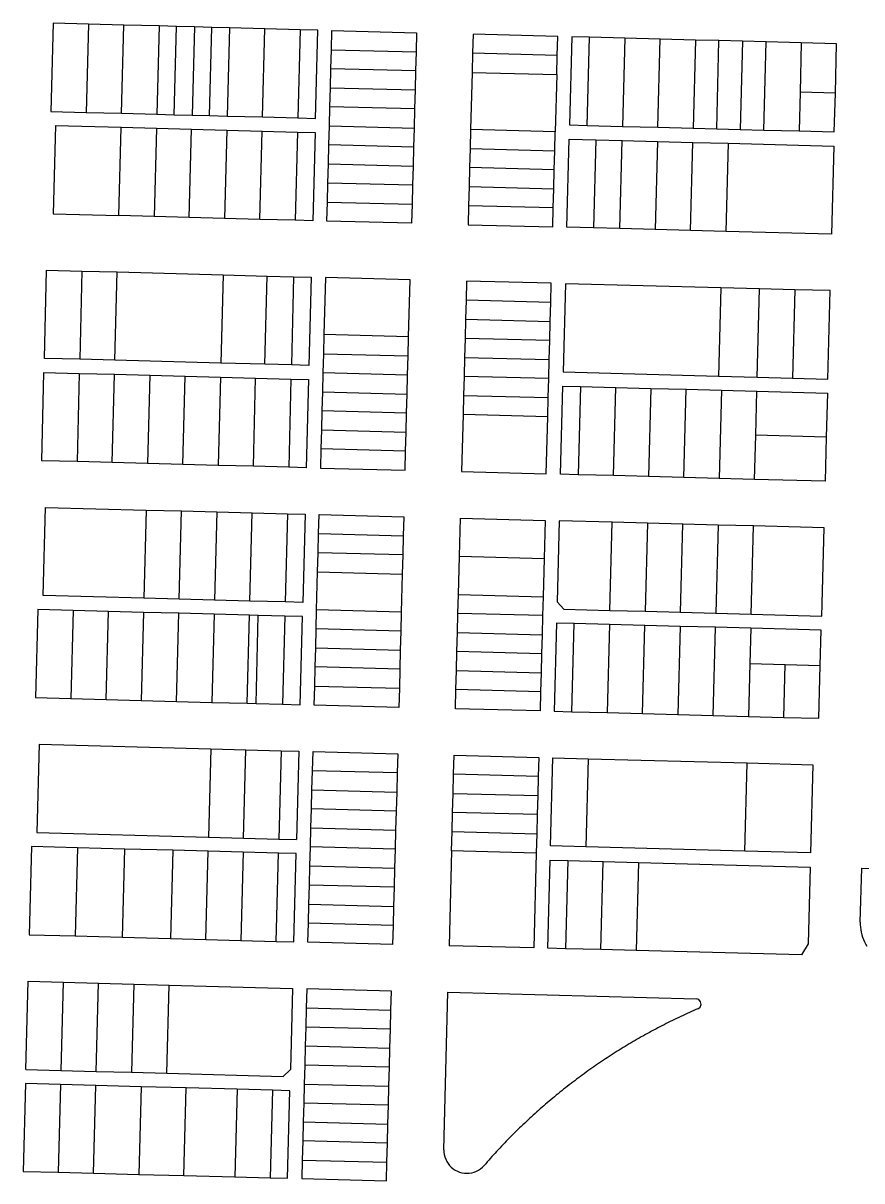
# Model space of a CAD drawing. Header units: inches. Extents: x 486468 to 494399, y 5455955 to 5460553.
# Drawn here: x 489731.3 to 490093.3, y 5456053.7 to 5456553.4 of the extents above; entities that cross this region are included whole.
import ezdxf

# ---------------------------------------------------------------- set-up
doc = ezdxf.new("R2010")
doc.units = ezdxf.units.IN
doc.header["$MEASUREMENT"] = 0
doc.layers.add('ParcelLines', color=10, linetype='Continuous')

msp = doc.modelspace()

# ---------------------------------------------------------------- linework, layer by layer
at = {"layer": 'ParcelLines', "color": 1}
for p, q in [((489744.276, 5456553.352), (489743.276, 5456515.252)), ((489759.526, 5456552.942), (489744.276, 5456553.352)), ((489759.526, 5456552.942), (489758.526, 5456514.852)), ((489774.775, 5456552.542), (489759.526, 5456552.942)), ((489773.726, 5456514.452), (489774.775, 5456552.542)), ((489789.975, 5456552.132), (489774.775, 5456552.542)), ((489789.975, 5456552.132), (489788.976, 5456514.052)), ((489797.575, 5456551.932), (489789.975, 5456552.132)), ((489796.576, 5456513.852), (489797.575, 5456551.932)), ((489805.224, 5456551.722), (489797.575, 5456551.932)), ((489812.824, 5456551.522), (489805.224, 5456551.722)), ((489820.424, 5456551.322), (489812.824, 5456551.522)), ((489835.674, 5456550.912), (489820.424, 5456551.322)), ((489850.874, 5456550.503), (489835.674, 5456550.912)), ((489850.874, 5456550.503), (489849.874, 5456512.453)), ((489858.524, 5456550.303), (489850.874, 5456550.503)), ((489857.524, 5456512.254), (489858.524, 5456550.303)), ((489864.354, 5456541.904), (489864.574, 5456550.154)), ((489864.574, 5456550.154), (489901.124, 5456549.154)), ((489901.124, 5456549.154), (489900.914, 5456540.954)), ((489925.524, 5456548.554), (489925.304, 5456540.354)), ((489962.074, 5456547.604), (489925.524, 5456548.554)), ((489961.864, 5456539.404), (489962.074, 5456547.604)), ((489968.174, 5456547.454), (489967.174, 5456509.404)), ((489975.774, 5456547.254), (489968.174, 5456547.454)), ((489974.774, 5456509.204), (489975.774, 5456547.254)), ((489991.023, 5456546.854), (489975.774, 5456547.254)), ((489991.023, 5456546.854), (489990.024, 5456508.805)), ((490006.272, 5456546.455), (489991.023, 5456546.854)), ((490005.274, 5456508.405), (490006.272, 5456546.455)), ((490021.472, 5456546.055), (490006.272, 5456546.455)), ((490021.472, 5456546.055), (490020.474, 5456508.006)), ((490031.622, 5456545.796), (490021.472, 5456546.055)), ((490041.822, 5456545.526), (490031.622, 5456545.796)), ((490051.972, 5456545.256), (490041.822, 5456545.526)), ((490050.973, 5456507.206), (490051.972, 5456545.256)), ((490067.172, 5456544.856), (490051.972, 5456545.256)), ((490067.172, 5456544.856), (490066.642, 5456523.556)), ((490082.422, 5456544.456), (490067.172, 5456544.856)), ((490081.862, 5456523.156), (490082.422, 5456544.456)), ((489864.144, 5456533.704), (489864.354, 5456541.904)), ((489900.914, 5456540.954), (489900.694, 5456532.754)), ((489925.304, 5456540.354), (489925.084, 5456532.104)), ((489961.644, 5456531.154), (489961.864, 5456539.404)), ((489863.924, 5456525.454), (489864.144, 5456533.704)), ((489900.694, 5456532.754), (489900.474, 5456524.504)), ((489925.084, 5456532.104), (489924.424, 5456507.454)), ((489925.084, 5456532.104), (489961.644, 5456531.154)), ((489961.644, 5456531.154), (489961.004, 5456506.504)), ((489863.714, 5456517.254), (489863.924, 5456525.454)), ((489863.924, 5456525.454), (489900.474, 5456524.504)), ((489900.474, 5456524.504), (489900.264, 5456516.304)), ((490066.642, 5456523.556), (490066.223, 5456506.806)), ((490081.862, 5456523.156), (490066.642, 5456523.556)), ((490081.422, 5456506.406), (490081.862, 5456523.156)), ((489743.276, 5456515.252), (489758.526, 5456514.852)), ((489758.526, 5456514.852), (489773.726, 5456514.452)), ((489773.726, 5456514.452), (489788.976, 5456514.052)), ((489788.976, 5456514.052), (489796.576, 5456513.852)), ((489796.576, 5456513.852), (489804.226, 5456513.652)), ((489804.226, 5456513.652), (489811.826, 5456513.452)), ((489811.826, 5456513.452), (489819.426, 5456513.252)), ((489819.426, 5456513.252), (489834.676, 5456512.852)), ((489834.676, 5456512.852), (489849.874, 5456512.453)), ((489849.874, 5456512.453), (489857.524, 5456512.254)), ((489863.494, 5456509.054), (489863.714, 5456517.254)), ((489900.264, 5456516.304), (489900.054, 5456508.054)), ((489745.258, 5456509.145), (489744.258, 5456471.045)), ((489745.258, 5456509.145), (489773.576, 5456508.392)), ((489773.576, 5456508.392), (489788.826, 5456507.982)), ((489788.826, 5456507.982), (489804.026, 5456507.582)), ((489804.026, 5456507.582), (489819.276, 5456507.172)), ((489863.285, 5456500.804), (489863.494, 5456509.054)), ((489900.054, 5456508.054), (489899.834, 5456499.854)), ((489924.424, 5456507.454), (489924.204, 5456499.254)), ((489961.004, 5456506.504), (489924.424, 5456507.454)), ((489967.174, 5456509.404), (489974.774, 5456509.204)), ((489974.774, 5456509.204), (489990.024, 5456508.805)), ((489990.024, 5456508.805), (490005.274, 5456508.405)), ((490005.274, 5456508.405), (490020.474, 5456508.006)), ((490020.474, 5456508.006), (490030.674, 5456507.736)), ((490030.674, 5456507.736), (490040.824, 5456507.476)), ((490040.824, 5456507.476), (490050.973, 5456507.206)), ((489819.276, 5456507.172), (489834.476, 5456506.763)), ((489834.476, 5456506.763), (489849.726, 5456506.353)), ((489849.726, 5456506.353), (489857.325, 5456506.154)), ((489857.325, 5456506.154), (489856.326, 5456468.054)), ((489960.784, 5456498.304), (489961.004, 5456506.504)), ((489966.024, 5456465.254), (489967.024, 5456503.304)), ((489967.024, 5456503.304), (489978.424, 5456503.004)), ((489978.424, 5456503.004), (489977.424, 5456464.955)), ((489978.424, 5456503.004), (489989.874, 5456502.705)), ((489988.874, 5456464.655), (489989.874, 5456502.705)), ((489989.874, 5456502.705), (490005.124, 5456502.305)), ((490005.124, 5456502.305), (490004.124, 5456464.256)), ((490005.124, 5456502.305), (490020.324, 5456501.906)), ((490050.973, 5456507.206), (490066.223, 5456506.806)), ((490066.223, 5456506.806), (490081.422, 5456506.406)), ((489863.076, 5456492.604), (489863.285, 5456500.804)), ((489899.834, 5456499.854), (489899.614, 5456491.604)), ((489924.204, 5456499.254), (489923.984, 5456491.004)), ((489960.564, 5456490.054), (489960.784, 5456498.304)), ((490019.324, 5456463.856), (490020.324, 5456501.906)), ((490020.324, 5456501.906), (490035.574, 5456501.506)), ((490035.574, 5456501.506), (490034.574, 5456463.456)), ((490035.574, 5456501.506), (490081.273, 5456500.306)), ((490081.273, 5456500.306), (490080.274, 5456462.256)), ((489862.856, 5456484.354), (489863.076, 5456492.604)), ((489863.076, 5456492.604), (489899.614, 5456491.604)), ((489899.614, 5456491.604), (489899.405, 5456483.404)), ((489923.984, 5456491.004), (489923.764, 5456482.804)), ((489960.564, 5456490.054), (489923.984, 5456491.004)), ((489960.354, 5456481.854), (489960.564, 5456490.054)), ((489862.646, 5456476.154), (489862.856, 5456484.354)), ((489899.405, 5456483.404), (489899.185, 5456475.154)), ((489923.764, 5456482.804), (489923.545, 5456474.554)), ((489960.134, 5456473.604), (489960.354, 5456481.854)), ((489862.426, 5456467.904), (489862.646, 5456476.154)), ((489899.185, 5456475.154), (489898.975, 5456466.954)), ((489923.545, 5456474.554), (489923.325, 5456466.354)), ((489959.924, 5456465.404), (489960.134, 5456473.604)), ((489744.258, 5456471.045), (489772.576, 5456470.292)), ((489787.826, 5456469.882), (489772.576, 5456470.292)), ((489803.026, 5456469.482), (489787.826, 5456469.882)), ((489818.276, 5456469.072), (489803.026, 5456469.482)), ((489833.476, 5456468.663), (489818.276, 5456469.072)), ((489848.726, 5456468.254), (489833.476, 5456468.663)), ((489856.326, 5456468.054), (489848.726, 5456468.254)), ((489898.975, 5456466.954), (489862.426, 5456467.904)), ((489923.325, 5456466.354), (489959.924, 5456465.404)), ((489977.424, 5456464.955), (489966.024, 5456465.254)), ((489988.874, 5456464.655), (489977.424, 5456464.955)), ((490004.124, 5456464.256), (489988.874, 5456464.655)), ((490019.324, 5456463.856), (490004.124, 5456464.256)), ((490034.574, 5456463.456), (490019.324, 5456463.856)), ((490080.274, 5456462.256), (490034.574, 5456463.456)), ((489740.478, 5456408.652), (489741.477, 5456446.752)), ((489741.477, 5456446.752), (489756.726, 5456446.342)), ((489756.726, 5456446.342), (489755.728, 5456408.252)), ((489756.726, 5456446.342), (489771.926, 5456445.942)), ((489770.928, 5456407.852), (489771.926, 5456445.942)), ((489771.926, 5456445.942), (489817.626, 5456444.722)), ((489817.626, 5456444.722), (489836.676, 5456444.213)), ((489836.676, 5456444.213), (489848.076, 5456443.904)), ((489848.076, 5456443.904), (489847.077, 5456405.854)), ((489848.076, 5456443.904), (489855.676, 5456443.704)), ((489855.676, 5456443.704), (489854.677, 5456405.654)), ((489861.776, 5456443.554), (489861.136, 5456418.904)), ((489898.326, 5456442.554), (489861.776, 5456443.554)), ((489897.676, 5456417.904), (489898.326, 5456442.554)), ((489922.726, 5456442.004), (489922.506, 5456433.754)), ((489959.275, 5456441.054), (489922.726, 5456442.004)), ((489959.055, 5456432.804), (489959.275, 5456441.054)), ((489965.375, 5456440.854), (489964.376, 5456402.805)), ((490032.425, 5456439.126), (489965.375, 5456440.854)), ((490049.174, 5456438.696), (490032.425, 5456439.126)), ((490064.424, 5456438.296), (490049.174, 5456438.696)), ((490079.674, 5456437.906), (490064.424, 5456438.296)), ((490078.625, 5456399.756), (490079.674, 5456437.906)), ((489922.506, 5456433.754), (489922.286, 5456425.554)), ((489959.055, 5456432.804), (489922.506, 5456433.754)), ((489958.845, 5456424.604), (489959.055, 5456432.804)), ((489922.286, 5456425.554), (489922.066, 5456417.304)), ((489958.626, 5456416.354), (489958.845, 5456424.604)), ((489861.136, 5456418.904), (489860.916, 5456410.654)), ((489897.676, 5456417.904), (489861.136, 5456418.904)), ((489897.466, 5456409.704), (489897.676, 5456417.904)), ((489922.066, 5456417.304), (489921.846, 5456409.104)), ((489958.416, 5456408.154), (489958.626, 5456416.354)), ((489755.728, 5456408.252), (489740.478, 5456408.652)), ((489770.928, 5456407.852), (489755.728, 5456408.252)), ((489816.627, 5456406.652), (489770.928, 5456407.852)), ((489860.916, 5456410.654), (489860.707, 5456402.454)), ((489897.256, 5456401.454), (489897.466, 5456409.704)), ((489921.846, 5456409.104), (489921.626, 5456400.904)), ((489921.846, 5456409.104), (489958.416, 5456408.154)), ((489958.196, 5456399.904), (489958.416, 5456408.154)), ((489739.328, 5456364.502), (489740.328, 5456402.602)), ((489740.328, 5456402.602), (489755.578, 5456402.192)), ((489835.677, 5456406.154), (489816.627, 5456406.652)), ((489847.077, 5456405.854), (489835.677, 5456406.154)), ((489854.677, 5456405.654), (489847.077, 5456405.854)), ((489860.707, 5456402.454), (489860.487, 5456394.204)), ((489964.376, 5456402.805), (490031.425, 5456401.016)), ((489755.578, 5456402.192), (489770.778, 5456401.792)), ((489770.778, 5456401.792), (489786.028, 5456401.382)), ((489786.028, 5456401.382), (489801.227, 5456400.982)), ((489801.227, 5456400.982), (489816.477, 5456400.572)), ((489816.477, 5456400.572), (489831.677, 5456400.164)), ((489831.677, 5456400.164), (489846.927, 5456399.754)), ((489846.927, 5456399.754), (489854.527, 5456399.554)), ((489854.527, 5456399.554), (489853.527, 5456361.454)), ((489897.036, 5456393.254), (489897.256, 5456401.454)), ((489921.626, 5456400.904), (489921.406, 5456392.654)), ((489957.986, 5456391.705), (489958.196, 5456399.904)), ((490031.425, 5456401.016), (490048.175, 5456400.576)), ((490048.175, 5456400.576), (490063.425, 5456400.166)), ((490063.425, 5456400.166), (490078.625, 5456399.756)), ((489860.487, 5456394.204), (489860.277, 5456386.004)), ((489896.817, 5456385.004), (489897.036, 5456393.254)), ((489921.406, 5456392.654), (489921.187, 5456384.454)), ((489963.227, 5456358.655), (489964.226, 5456396.705)), ((489964.226, 5456396.705), (489971.826, 5456396.505)), ((489971.826, 5456396.505), (489970.827, 5456358.455)), ((489971.826, 5456396.505), (489987.076, 5456396.105)), ((489987.076, 5456396.105), (490002.275, 5456395.706)), ((490002.275, 5456395.706), (490001.277, 5456357.636)), ((490002.275, 5456395.706), (490017.525, 5456395.306)), ((490016.527, 5456357.236), (490017.525, 5456395.306)), ((490017.525, 5456395.306), (490032.775, 5456394.906)), ((490032.775, 5456394.906), (490031.776, 5456356.826)), ((490032.775, 5456394.906), (490048.025, 5456394.506)), ((490047.525, 5456375.456), (490048.025, 5456394.506)), ((490048.025, 5456394.506), (490078.475, 5456393.706)), ((490078.475, 5456393.706), (490077.975, 5456374.656)), ((489957.766, 5456383.455), (489957.986, 5456391.705)), ((489860.277, 5456386.004), (489860.057, 5456377.754)), ((489896.817, 5456385.004), (489860.277, 5456386.004)), ((489896.607, 5456376.804), (489896.817, 5456385.004)), ((489921.187, 5456384.454), (489920.527, 5456359.804)), ((489957.766, 5456383.455), (489921.187, 5456384.454)), ((489957.127, 5456358.805), (489957.766, 5456383.455)), ((489860.057, 5456377.754), (489859.847, 5456369.554)), ((489896.387, 5456368.554), (489896.607, 5456376.804)), ((490047.025, 5456356.416), (490047.525, 5456375.456)), ((490077.975, 5456374.656), (490047.525, 5456375.456)), ((490077.975, 5456374.656), (490077.475, 5456355.607)), ((489859.847, 5456369.554), (489859.627, 5456361.304)), ((489896.177, 5456360.354), (489896.387, 5456368.554)), ((489754.578, 5456364.092), (489739.328, 5456364.502)), ((489769.778, 5456363.692), (489754.578, 5456364.092)), ((489785.028, 5456363.282), (489769.778, 5456363.692)), ((489800.228, 5456362.882), (489785.028, 5456363.282)), ((489815.478, 5456362.472), (489800.228, 5456362.882)), ((489830.678, 5456362.064), (489815.478, 5456362.472)), ((489845.927, 5456361.654), (489830.678, 5456362.064)), ((489853.527, 5456361.454), (489845.927, 5456361.654)), ((489859.627, 5456361.304), (489896.177, 5456360.354)), ((489920.527, 5456359.804), (489957.127, 5456358.805)), ((489970.827, 5456358.455), (489963.227, 5456358.655)), ((489986.077, 5456358.045), (489970.827, 5456358.455)), ((490001.277, 5456357.636), (489986.077, 5456358.045)), ((490016.527, 5456357.236), (490001.277, 5456357.636)), ((490031.776, 5456356.826), (490016.527, 5456357.236)), ((490047.025, 5456356.416), (490031.776, 5456356.826)), ((490077.475, 5456355.607), (490047.025, 5456356.416)), ((489739.929, 5456306.302), (489740.928, 5456344.352)), ((489740.928, 5456344.352), (489784.478, 5456343.182)), ((489784.478, 5456343.182), (489799.728, 5456342.782)), ((489799.728, 5456342.782), (489814.928, 5456342.372)), ((489814.928, 5456342.372), (489830.178, 5456341.964)), ((489829.179, 5456303.914), (489830.178, 5456341.964)), ((489830.178, 5456341.964), (489845.378, 5456341.554)), ((489845.378, 5456341.554), (489844.379, 5456303.504)), ((489845.378, 5456341.554), (489853.028, 5456341.354)), ((489853.028, 5456341.354), (489852.029, 5456303.304)), ((489858.868, 5456333.004), (489859.078, 5456341.204)), ((489859.078, 5456341.204), (489895.627, 5456340.254)), ((489895.627, 5456340.254), (489895.407, 5456332.004)), ((489919.597, 5456323.254), (489920.027, 5456339.654)), ((489920.027, 5456339.654), (489956.577, 5456338.705)), ((489956.577, 5456338.705), (489956.147, 5456322.255)), ((489962.677, 5456338.555), (489961.757, 5456303.551)), ((489985.527, 5456337.945), (489962.677, 5456338.555)), ((490000.777, 5456337.536), (489985.527, 5456337.945)), ((490016.027, 5456337.126), (490000.777, 5456337.536)), ((489858.648, 5456324.754), (489858.868, 5456333.004)), ((490031.227, 5456336.726), (490016.027, 5456337.126)), ((490046.477, 5456336.316), (490031.227, 5456336.726)), ((490076.976, 5456335.507), (490046.477, 5456336.316)), ((490075.977, 5456297.457), (490076.976, 5456335.507)), ((489895.407, 5456332.004), (489895.197, 5456323.804)), ((489858.438, 5456316.554), (489858.648, 5456324.754)), ((489895.197, 5456323.804), (489894.978, 5456315.554)), ((489919.167, 5456306.804), (489919.597, 5456323.254)), ((489919.597, 5456323.254), (489956.147, 5456322.255)), ((489956.147, 5456322.255), (489955.717, 5456305.805)), ((489858.009, 5456300.104), (489858.438, 5456316.554)), ((489858.438, 5456316.554), (489894.978, 5456315.554)), ((489894.978, 5456315.554), (489894.548, 5456299.104)), ((489783.479, 5456305.142), (489739.929, 5456306.302)), ((489798.729, 5456304.732), (489783.479, 5456305.142)), ((489813.929, 5456304.323), (489798.729, 5456304.732)), ((489829.179, 5456303.914), (489813.929, 5456304.323)), ((489844.379, 5456303.504), (489829.179, 5456303.914)), ((489852.029, 5456303.304), (489844.379, 5456303.504)), ((489918.947, 5456298.554), (489919.167, 5456306.804)), ((489919.167, 5456306.804), (489955.717, 5456305.805)), ((489955.717, 5456305.805), (489955.507, 5456297.605)), ((489961.757, 5456303.551), (489964.723, 5456300.425)), ((489737.679, 5456300.252), (489736.68, 5456262.252)), ((489752.879, 5456299.842), (489737.679, 5456300.252)), ((489752.879, 5456299.842), (489751.88, 5456261.842)), ((489768.129, 5456299.442), (489752.879, 5456299.842)), ((489767.13, 5456261.422), (489768.129, 5456299.442)), ((489783.329, 5456299.032), (489768.129, 5456299.442)), ((489783.329, 5456299.032), (489782.33, 5456261.012)), ((489798.579, 5456298.622), (489783.329, 5456299.032)), ((489797.579, 5456260.602), (489798.579, 5456298.622)), ((489813.779, 5456298.223), (489798.579, 5456298.622)), ((489829.029, 5456297.814), (489813.779, 5456298.223)), ((489828.029, 5456259.774), (489829.029, 5456297.814)), ((489832.829, 5456297.714), (489829.029, 5456297.814)), ((489831.829, 5456259.674), (489832.829, 5456297.714)), ((489844.229, 5456297.404), (489832.829, 5456297.714)), ((489857.799, 5456291.904), (489858.009, 5456300.104)), ((489894.548, 5456299.104), (489858.009, 5456300.104)), ((489894.548, 5456299.104), (489894.339, 5456290.904)), ((489918.739, 5456290.354), (489918.947, 5456298.554)), ((489955.507, 5456297.605), (489918.947, 5456298.554)), ((489955.507, 5456297.605), (489955.287, 5456289.355)), ((489964.723, 5456300.425), (489984.527, 5456299.895)), ((489984.527, 5456299.895), (489999.777, 5456299.486)), ((489999.777, 5456299.486), (490015.027, 5456299.086)), ((490015.027, 5456299.086), (490030.227, 5456298.676)), ((490030.227, 5456298.676), (490045.477, 5456298.266)), ((490045.477, 5456298.266), (490075.977, 5456297.457)), ((489844.229, 5456297.404), (489843.229, 5456259.364)), ((489851.829, 5456297.204), (489844.229, 5456297.404)), ((489850.829, 5456259.154), (489851.829, 5456297.204)), ((489961.527, 5456294.405), (489960.529, 5456256.355)), ((489969.127, 5456294.205), (489961.527, 5456294.405)), ((489968.129, 5456256.155), (489969.127, 5456294.205)), ((489984.377, 5456293.795), (489969.127, 5456294.205)), ((489984.377, 5456293.795), (489983.378, 5456255.746)), ((489999.627, 5456293.386), (489984.377, 5456293.795)), ((490014.827, 5456292.986), (489999.627, 5456293.386)), ((490030.077, 5456292.576), (490014.827, 5456292.986)), ((490045.327, 5456292.166), (490030.077, 5456292.576)), ((489857.579, 5456283.654), (489857.799, 5456291.904)), ((489894.339, 5456290.904), (489894.119, 5456282.654)), ((489918.529, 5456282.154), (489918.739, 5456290.354)), ((489955.287, 5456289.355), (489955.068, 5456281.155)), ((490075.777, 5456291.357), (490045.327, 5456292.166)), ((490075.377, 5456276.107), (490075.777, 5456291.357)), ((489857.369, 5456275.454), (489857.579, 5456283.654)), ((489857.579, 5456283.654), (489894.119, 5456282.654)), ((489894.119, 5456282.654), (489893.909, 5456274.454)), ((489918.309, 5456273.904), (489918.529, 5456282.154)), ((489955.068, 5456281.155), (489918.529, 5456282.154)), ((489955.068, 5456281.155), (489954.858, 5456272.955)), ((489857.149, 5456267.204), (489857.369, 5456275.454)), ((489893.909, 5456274.454), (489893.699, 5456266.254)), ((489918.099, 5456265.704), (489918.309, 5456273.904)), ((489918.309, 5456273.904), (489954.858, 5456272.955)), ((489954.858, 5456272.955), (489954.639, 5456264.705)), ((490044.927, 5456276.906), (490044.328, 5456254.116)), ((490044.927, 5456276.906), (490060.177, 5456276.507)), ((490059.578, 5456253.717), (490060.177, 5456276.507)), ((490060.177, 5456276.507), (490075.377, 5456276.107)), ((490074.778, 5456253.307), (490075.377, 5456276.107)), ((489856.929, 5456259.004), (489857.149, 5456267.204)), ((489893.699, 5456266.254), (489893.479, 5456258.004)), ((489917.879, 5456257.454), (489918.099, 5456265.704)), ((489954.639, 5456264.705), (489954.429, 5456256.505)), ((489736.68, 5456262.252), (489751.88, 5456261.842)), ((489751.88, 5456261.842), (489767.13, 5456261.422)), ((489767.13, 5456261.422), (489782.33, 5456261.012)), ((489782.33, 5456261.012), (489797.579, 5456260.602)), ((489797.579, 5456260.602), (489812.779, 5456260.193)), ((489812.779, 5456260.193), (489828.029, 5456259.774)), ((489828.029, 5456259.774), (489831.829, 5456259.674)), ((489831.829, 5456259.674), (489843.229, 5456259.364)), ((489843.229, 5456259.364), (489850.829, 5456259.154)), ((489893.479, 5456258.004), (489856.929, 5456259.004)), ((489954.429, 5456256.505), (489917.879, 5456257.454)), ((489960.529, 5456256.355), (489968.129, 5456256.155)), ((489968.129, 5456256.155), (489983.378, 5456255.746)), ((489983.378, 5456255.746), (489998.628, 5456255.336)), ((489998.628, 5456255.336), (490013.828, 5456254.936)), ((490013.828, 5456254.936), (490029.078, 5456254.526)), ((490029.078, 5456254.526), (490044.328, 5456254.116)), ((490044.328, 5456254.116), (490059.578, 5456253.717)), ((490059.578, 5456253.717), (490074.778, 5456253.307)), ((489738.28, 5456242.102), (489737.281, 5456204.002)), ((489738.28, 5456242.102), (489812.279, 5456240.093)), ((489812.279, 5456240.093), (489811.281, 5456202.023)), ((489812.279, 5456240.093), (489827.479, 5456239.684)), ((489827.479, 5456239.684), (489842.729, 5456239.264)), ((489842.729, 5456239.264), (489850.329, 5456239.054)), ((489850.329, 5456239.054), (489849.331, 5456201.004)), ((489856.209, 5456230.654), (489856.429, 5456238.904)), ((489856.429, 5456238.904), (489892.979, 5456237.904)), ((489892.979, 5456237.904), (489892.759, 5456229.704)), ((489917.119, 5456229.154), (489917.329, 5456237.354)), ((489917.329, 5456237.354), (489953.879, 5456236.405)), ((489953.879, 5456236.405), (489953.659, 5456228.155)), ((489958.979, 5456198.205), (489959.979, 5456236.255)), ((489959.979, 5456236.255), (489975.229, 5456235.845)), ((489975.229, 5456235.845), (490043.778, 5456234.016)), ((490043.778, 5456234.016), (490072.128, 5456233.257)), ((490072.128, 5456233.257), (490071.128, 5456195.207)), ((489855.989, 5456222.454), (489856.209, 5456230.654)), ((489892.759, 5456229.704), (489892.539, 5456221.454)), ((489916.899, 5456220.904), (489917.119, 5456229.154)), ((489953.659, 5456228.155), (489953.449, 5456219.955)), ((489855.769, 5456214.204), (489855.989, 5456222.454)), ((489892.539, 5456221.454), (489892.319, 5456213.254)), ((489916.689, 5456212.704), (489916.899, 5456220.904)), ((489916.899, 5456220.904), (489953.449, 5456219.955)), ((489953.449, 5456219.955), (489953.239, 5456211.755)), ((489855.549, 5456206.004), (489855.769, 5456214.204)), ((489892.319, 5456213.254), (489892.099, 5456205.004)), ((489916.469, 5456204.505), (489916.689, 5456212.704)), ((489953.239, 5456211.755), (489953.019, 5456203.505)), ((489737.281, 5456204.002), (489811.281, 5456202.023)), ((489855.331, 5456197.754), (489855.549, 5456206.004)), ((489892.099, 5456205.004), (489891.88, 5456196.804)), ((489916.25, 5456196.105), (489916.469, 5456204.505)), ((489953.019, 5456203.505), (489952.799, 5456195.155)), ((489734.981, 5456197.952), (489733.981, 5456159.902)), ((489754.781, 5456197.422), (489734.981, 5456197.952)), ((489811.281, 5456202.023), (489826.481, 5456201.614)), ((489826.481, 5456201.614), (489841.731, 5456201.204)), ((489841.731, 5456201.204), (489849.331, 5456201.004)), ((489855.111, 5456189.554), (489855.331, 5456197.754)), ((489891.88, 5456196.804), (489855.331, 5456197.754)), ((489974.229, 5456197.795), (489958.979, 5456198.205)), ((490042.779, 5456195.967), (489974.229, 5456197.795)), ((489754.781, 5456197.422), (489753.781, 5456159.362)), ((489775.181, 5456196.882), (489754.781, 5456197.422)), ((489774.181, 5456158.812), (489775.181, 5456196.882)), ((489795.881, 5456196.323), (489775.181, 5456196.882)), ((489811.131, 5456195.913), (489795.881, 5456196.323)), ((489826.331, 5456195.504), (489811.131, 5456195.913)), ((489841.531, 5456195.104), (489826.331, 5456195.504)), ((489840.531, 5456157.014), (489841.531, 5456195.104)), ((489849.181, 5456194.904), (489841.531, 5456195.104)), ((489848.181, 5456156.804), (489849.181, 5456194.904)), ((489891.88, 5456196.804), (489891.66, 5456188.554)), ((489916.25, 5456196.105), (489915.18, 5456155.155)), ((489952.799, 5456195.155), (489916.25, 5456196.105)), ((489952.799, 5456195.155), (489951.73, 5456154.205)), ((490071.128, 5456195.207), (490042.779, 5456195.967)), ((489854.891, 5456181.304), (489855.111, 5456189.554)), ((489891.66, 5456188.554), (489891.44, 5456180.354)), ((489957.83, 5456154.055), (489958.83, 5456192.105)), ((489958.83, 5456192.105), (489966.43, 5456191.905)), ((489966.43, 5456191.905), (489965.43, 5456153.855)), ((489966.43, 5456191.905), (489981.68, 5456191.496)), ((489980.68, 5456153.456), (489981.68, 5456191.496)), ((489981.68, 5456191.496), (489996.93, 5456191.086)), ((489996.93, 5456191.086), (490070.978, 5456189.107)), ((490070.978, 5456189.107), (490070.08, 5456155.907)), ((490092.63, 5456165.257), (490093.228, 5456188.557)), ((490093.228, 5456188.557), (490120.978, 5456187.817)), ((489854.671, 5456173.104), (489854.891, 5456181.304)), ((489891.44, 5456180.354), (489891.22, 5456172.104)), ((489854.451, 5456164.904), (489854.671, 5456173.104)), ((489891.22, 5456172.104), (489891.001, 5456163.904)), ((489854.231, 5456156.654), (489854.451, 5456164.904)), ((489891.001, 5456163.904), (489890.781, 5456155.654)), ((489733.981, 5456159.902), (489753.781, 5456159.362)), ((489753.781, 5456159.362), (489774.181, 5456158.812)), ((489774.181, 5456158.812), (489794.881, 5456158.253)), ((489794.881, 5456158.253), (489810.131, 5456157.843)), ((489810.131, 5456157.843), (489825.331, 5456157.434)), ((489825.331, 5456157.434), (489840.531, 5456157.014)), ((489840.531, 5456157.014), (489848.181, 5456156.804)), ((489890.781, 5456155.654), (489854.231, 5456156.654)), ((489951.73, 5456154.205), (489915.18, 5456155.155)), ((489965.43, 5456153.855), (489957.83, 5456154.055)), ((489980.68, 5456153.456), (489965.43, 5456153.855)), ((489995.93, 5456153.046), (489980.68, 5456153.456)), ((490067.23, 5456151.157), (489995.93, 5456153.046)), ((490070.08, 5456155.907), (490067.23, 5456151.157)), ((489732.483, 5456101.702), (489733.482, 5456139.802)), ((489733.482, 5456139.802), (489748.632, 5456139.392)), ((489748.632, 5456139.392), (489747.633, 5456101.302)), ((489748.632, 5456139.392), (489763.881, 5456138.972)), ((489763.881, 5456138.972), (489779.081, 5456138.562)), ((489779.081, 5456138.562), (489794.331, 5456138.153)), ((489794.331, 5456138.153), (489847.631, 5456136.704)), ((489847.631, 5456136.704), (489846.732, 5456101.654)), ((489853.731, 5456136.554), (489853.521, 5456128.354)), ((489890.281, 5456135.554), (489853.731, 5456136.554)), ((489890.061, 5456127.354), (489890.281, 5456135.554)), ((489912.932, 5456067.105), (489914.681, 5456135.055)), ((489914.681, 5456135.055), (490021.78, 5456132.256)), ((489853.521, 5456128.354), (489853.302, 5456120.054)), ((489889.842, 5456119.054), (489890.061, 5456127.354)), ((489853.302, 5456120.054), (489853.082, 5456111.904)), ((489889.632, 5456110.904), (489889.842, 5456119.054)), ((489853.082, 5456111.904), (489852.862, 5456103.654)), ((489853.082, 5456111.904), (489889.632, 5456110.904)), ((489889.422, 5456102.704), (489889.632, 5456110.904)), ((489852.862, 5456103.654), (489852.652, 5456095.454)), ((489889.202, 5456094.504), (489889.422, 5456102.704)), ((489732.483, 5456101.702), (489747.633, 5456101.302)), ((489747.633, 5456101.302), (489762.883, 5456100.892)), ((489762.883, 5456100.892), (489778.083, 5456100.492)), ((489778.083, 5456100.492), (489793.332, 5456100.092)), ((489793.332, 5456100.092), (489843.582, 5456098.754)), ((489846.732, 5456101.654), (489843.582, 5456098.754)), ((489732.283, 5456095.652), (489731.334, 5456057.752)), ((489747.483, 5456095.242), (489732.283, 5456095.652)), ((489762.733, 5456094.822), (489747.483, 5456095.242)), ((489782.233, 5456094.292), (489762.733, 5456094.822)), ((489801.682, 5456093.763), (489782.233, 5456094.292)), ((489823.632, 5456093.174), (489801.682, 5456093.763)), ((489838.882, 5456092.764), (489823.632, 5456093.174)), ((489846.482, 5456092.554), (489838.882, 5456092.764)), ((489845.483, 5456054.754), (489846.482, 5456092.554)), ((489852.652, 5456095.454), (489852.442, 5456087.254)), ((489888.992, 5456086.304), (489889.202, 5456094.504)), ((489852.442, 5456087.254), (489852.232, 5456079.054)), ((489888.772, 5456078.054), (489888.992, 5456086.304)), ((489852.232, 5456079.054), (489852.012, 5456070.854)), ((489852.232, 5456079.054), (489888.772, 5456078.054)), ((489888.552, 5456069.854), (489888.772, 5456078.054)), ((489852.012, 5456070.854), (489851.792, 5456062.604)), ((489888.342, 5456061.654), (489888.552, 5456069.854)), ((489851.792, 5456062.604), (489851.583, 5456054.604)), ((489731.334, 5456057.752), (489746.484, 5456057.352)), ((489888.133, 5456053.654), (489888.342, 5456061.654)), ((489746.484, 5456057.352), (489761.734, 5456056.952)), ((489761.734, 5456056.952), (489781.234, 5456056.442)), ((489781.234, 5456056.442), (489800.734, 5456055.932)), ((489800.734, 5456055.932), (489822.634, 5456055.354)), ((489822.634, 5456055.354), (489837.883, 5456054.954)), ((489837.883, 5456054.954), (489845.483, 5456054.754)), ((489851.583, 5456054.604), (489888.133, 5456053.654))]:
    msp.add_line(p, q, dxfattribs=at)
for points in [[(489805.224, 5456551.722), (489805.224, 5456551.702), (489804.226, 5456513.652)], [(489811.826, 5456513.452), (489812.824, 5456551.502), (489812.824, 5456551.522)], [(489820.424, 5456551.322), (489820.424, 5456551.302), (489819.426, 5456513.252)], [(489834.676, 5456512.852), (489835.674, 5456550.902), (489835.674, 5456550.912)], [(490030.674, 5456507.736), (490031.622, 5456545.756), (490031.622, 5456545.796)], [(490041.822, 5456545.526), (490041.822, 5456545.506), (490040.824, 5456507.476)], [(489864.354, 5456541.904), (489864.374, 5456541.904), (489900.914, 5456540.954)], [(489961.864, 5456539.404), (489925.324, 5456540.354), (489925.304, 5456540.354)], [(489900.694, 5456532.754), (489864.174, 5456533.704), (489864.144, 5456533.704)], [(489900.264, 5456516.304), (489863.724, 5456517.254), (489863.714, 5456517.254)], [(489772.576, 5456470.292), (489772.576, 5456470.302), (489773.576, 5456508.352), (489773.576, 5456508.392)], [(489788.826, 5456507.982), (489788.826, 5456507.952), (489787.826, 5456469.902), (489787.826, 5456469.882)], [(489803.026, 5456469.482), (489803.026, 5456469.502), (489804.026, 5456507.552), (489804.026, 5456507.582)], [(489863.494, 5456509.054), (489863.524, 5456509.054), (489900.054, 5456508.054)], [(489819.276, 5456507.172), (489819.276, 5456507.152), (489818.276, 5456469.102), (489818.276, 5456469.072)], [(489833.476, 5456468.663), (489833.476, 5456468.703), (489834.476, 5456506.753), (489834.476, 5456506.763)], [(489849.726, 5456506.353), (489848.726, 5456468.304), (489848.726, 5456468.254)], [(489899.834, 5456499.854), (489899.824, 5456499.854), (489863.285, 5456500.804)], [(489924.204, 5456499.254), (489924.224, 5456499.254), (489960.774, 5456498.304), (489960.784, 5456498.304)], [(489899.405, 5456483.404), (489862.876, 5456484.354), (489862.856, 5456484.354)], [(489923.764, 5456482.804), (489923.774, 5456482.804), (489960.324, 5456481.854), (489960.354, 5456481.854)], [(489862.646, 5456476.154), (489899.175, 5456475.154), (489899.185, 5456475.154)], [(489960.134, 5456473.604), (489960.124, 5456473.604), (489923.575, 5456474.554), (489923.545, 5456474.554)], [(489817.626, 5456444.722), (489817.626, 5456444.702), (489816.627, 5456406.652)], [(489835.677, 5456406.154), (489836.676, 5456444.203), (489836.676, 5456444.213)], [(490032.425, 5456439.126), (490032.425, 5456439.106), (490031.425, 5456401.016)], [(490048.175, 5456400.576), (490048.175, 5456400.606), (490049.174, 5456438.656), (490049.174, 5456438.696)], [(490064.424, 5456438.296), (490064.424, 5456438.256), (490063.425, 5456400.206), (490063.425, 5456400.166)], [(489922.286, 5456425.554), (489958.825, 5456424.604), (489958.845, 5456424.604)], [(489958.626, 5456416.354), (489922.076, 5456417.304), (489922.066, 5456417.304)], [(489860.916, 5456410.654), (489860.926, 5456410.654), (489897.466, 5456409.704)], [(489897.256, 5456401.454), (489860.727, 5456402.454), (489860.707, 5456402.454)], [(489755.578, 5456402.192), (489754.578, 5456364.102), (489754.578, 5456364.092)], [(489769.778, 5456363.692), (489769.778, 5456363.702), (489770.778, 5456401.752), (489770.778, 5456401.792)], [(489786.028, 5456401.382), (489786.028, 5456401.352), (489785.028, 5456363.302), (489785.028, 5456363.282)], [(489800.228, 5456362.882), (489800.228, 5456362.902), (489801.227, 5456400.952), (489801.227, 5456400.982)], [(489816.477, 5456400.572), (489816.477, 5456400.552), (489815.478, 5456362.502), (489815.478, 5456362.472)], [(489830.678, 5456362.064), (489830.678, 5456362.104), (489831.677, 5456400.154), (489831.677, 5456400.164)], [(489846.927, 5456399.754), (489845.927, 5456361.704), (489845.927, 5456361.654)], [(489958.196, 5456399.904), (489958.176, 5456399.904), (489921.626, 5456400.904)], [(489860.487, 5456394.204), (489897.026, 5456393.254), (489897.036, 5456393.254)], [(489921.406, 5456392.654), (489921.426, 5456392.654), (489957.976, 5456391.705), (489957.986, 5456391.705)], [(489986.077, 5456358.045), (489986.077, 5456358.055), (489987.076, 5456396.105)], [(489860.057, 5456377.754), (489860.077, 5456377.754), (489896.607, 5456376.804)], [(489896.387, 5456368.554), (489896.377, 5456368.554), (489859.847, 5456369.554)], [(489784.478, 5456343.182), (489783.479, 5456305.152), (489783.479, 5456305.142)], [(489798.729, 5456304.732), (489798.729, 5456304.752), (489799.728, 5456342.782)], [(489814.928, 5456342.372), (489813.929, 5456304.353), (489813.929, 5456304.323)], [(489984.527, 5456299.895), (489985.527, 5456337.905), (489985.527, 5456337.945)], [(490000.777, 5456337.536), (490000.777, 5456337.506), (489999.777, 5456299.486)], [(489858.868, 5456333.004), (489858.878, 5456333.004), (489895.407, 5456332.004)], [(490015.027, 5456299.086), (490016.027, 5456337.106), (490016.027, 5456337.126)], [(490031.227, 5456336.726), (490031.227, 5456336.706), (490030.227, 5456298.676)], [(490045.477, 5456298.266), (490046.477, 5456336.306), (490046.477, 5456336.316)], [(489895.197, 5456323.804), (489858.678, 5456324.754), (489858.648, 5456324.754)], [(489813.779, 5456298.223), (489812.779, 5456260.203), (489812.779, 5456260.193)], [(489998.628, 5456255.336), (489999.627, 5456293.356), (489999.627, 5456293.386)], [(490014.827, 5456292.986), (490014.827, 5456292.956), (490013.828, 5456254.936)], [(490029.078, 5456254.526), (490030.077, 5456292.556), (490030.077, 5456292.576)], [(489894.339, 5456290.904), (489894.329, 5456290.904), (489857.829, 5456291.904), (489857.799, 5456291.904)], [(489918.739, 5456290.354), (489955.277, 5456289.355), (489955.287, 5456289.355)], [(490045.327, 5456292.166), (490045.327, 5456292.156), (490044.927, 5456276.906)], [(489893.909, 5456274.454), (489857.379, 5456275.454), (489857.369, 5456275.454)], [(489857.149, 5456267.204), (489857.179, 5456267.204), (489893.699, 5456266.254)], [(489954.639, 5456264.705), (489954.629, 5456264.705), (489918.099, 5456265.704)], [(489826.481, 5456201.614), (489827.479, 5456239.654), (489827.479, 5456239.684)], [(489842.729, 5456239.264), (489842.729, 5456239.254), (489841.731, 5456201.204)], [(489975.229, 5456235.845), (489975.229, 5456235.805), (489974.229, 5456197.795)], [(490042.779, 5456195.967), (490043.778, 5456234.006), (490043.778, 5456234.016)], [(489892.759, 5456229.704), (489892.729, 5456229.704), (489856.209, 5456230.654)], [(489953.659, 5456228.155), (489917.129, 5456229.154), (489917.119, 5456229.154)], [(489855.989, 5456222.454), (489892.529, 5456221.454), (489892.539, 5456221.454)], [(489892.319, 5456213.254), (489855.779, 5456214.204), (489855.769, 5456214.204)], [(489953.239, 5456211.755), (489953.229, 5456211.755), (489916.689, 5456212.704)], [(489855.549, 5456206.004), (489892.079, 5456205.004), (489892.099, 5456205.004)], [(489916.469, 5456204.505), (489916.479, 5456204.505), (489953.019, 5456203.505)], [(489795.881, 5456196.323), (489795.881, 5456196.303), (489794.881, 5456158.253)], [(489810.131, 5456157.843), (489810.131, 5456157.853), (489811.131, 5456195.903), (489811.131, 5456195.913)], [(489826.331, 5456195.504), (489825.331, 5456157.454), (489825.331, 5456157.434)], [(489855.111, 5456189.554), (489855.131, 5456189.554), (489891.66, 5456188.554)], [(489996.93, 5456191.086), (489995.93, 5456153.056), (489995.93, 5456153.046)], [(489891.44, 5456180.354), (489891.43, 5456180.354), (489854.891, 5456181.304)], [(489854.671, 5456173.104), (489854.681, 5456173.104), (489891.22, 5456172.104)], [(489891.001, 5456163.904), (489854.481, 5456164.904), (489854.451, 5456164.904)], [(490092.63, 5456165.257), (490092.64, 5456164.177), (490092.7, 5456163.097), (490092.83, 5456162.017), (490093.03, 5456160.957), (490093.28, 5456159.907), (490093.59, 5456158.867), (490093.97, 5456157.847), (490094.4, 5456156.857), (490094.89, 5456155.897), (490095.43, 5456154.957)], [(489762.883, 5456100.892), (489762.883, 5456100.902), (489763.881, 5456138.952), (489763.881, 5456138.972)], [(489779.081, 5456138.562), (489779.081, 5456138.552), (489778.083, 5456100.502), (489778.083, 5456100.492)], [(489793.332, 5456100.092), (489793.332, 5456100.102), (489794.331, 5456138.153)], [(489853.521, 5456128.354), (489853.531, 5456128.354), (489890.061, 5456127.354)], [(490022.58, 5456127.906), (490021.65, 5456127.556), (490020.73, 5456127.146), (490019.8, 5456126.736), (490018.88, 5456126.316), (490017.96, 5456125.896), (490017.04, 5456125.476), (490016.12, 5456125.046), (490015.2, 5456124.616), (490014.29, 5456124.186), (490013.37, 5456123.746), (490012.46, 5456123.306), (490011.55, 5456122.866), (490010.64, 5456122.416), (490009.74, 5456121.966), (490008.83, 5456121.516), (490007.93, 5456121.056), (490007.03, 5456120.596), (490006.13, 5456120.126), (490005.23, 5456119.656), (490004.341, 5456119.186), (490003.451, 5456118.706), (490002.551, 5456118.226), (490001.671, 5456117.746), (490000.781, 5456117.256), (489999.891, 5456116.766), (489999.011, 5456116.276), (489998.131, 5456115.776), (489997.251, 5456115.276), (489996.371, 5456114.776), (489995.491, 5456114.266), (489994.621, 5456113.756), (489993.751, 5456113.246), (489992.881, 5456112.726), (489992.011, 5456112.206), (489991.141, 5456111.686), (489990.281, 5456111.156), (489989.421, 5456110.626), (489988.561, 5456110.086), (489987.701, 5456109.556), (489986.841, 5456109.016), (489985.991, 5456108.466), (489985.141, 5456107.916), (489984.291, 5456107.366), (489983.441, 5456106.816), (489982.601, 5456106.256), (489981.751, 5456105.696), (489980.911, 5456105.136), (489980.081, 5456104.566), (489979.241, 5456103.996), (489978.411, 5456103.416), (489977.571, 5456102.846), (489976.751, 5456102.266), (489975.921, 5456101.676), (489975.091, 5456101.086), (489974.271, 5456100.496), (489973.451, 5456099.906), (489972.632, 5456099.306), (489971.822, 5456098.706), (489971.012, 5456098.106), (489970.202, 5456097.496), (489969.392, 5456096.886), (489968.582, 5456096.276), (489967.782, 5456095.666), (489966.982, 5456095.046), (489966.182, 5456094.416), (489965.382, 5456093.796), (489964.592, 5456093.166), (489963.802, 5456092.536), (489963.012, 5456091.896), (489962.222, 5456091.266), (489961.442, 5456090.626), (489960.662, 5456089.976), (489959.882, 5456089.336), (489959.102, 5456088.686), (489958.332, 5456088.026), (489957.562, 5456087.376), (489956.792, 5456086.715), (489956.032, 5456086.055), (489955.262, 5456085.385), (489954.502, 5456084.715), (489953.742, 5456084.045), (489952.992, 5456083.375), (489952.242, 5456082.695), (489951.492, 5456082.015), (489950.742, 5456081.335), (489949.992, 5456080.645), (489949.252, 5456079.955), (489948.512, 5456079.265), (489947.782, 5456078.575), (489947.042, 5456077.875), (489946.312, 5456077.175), (489945.582, 5456076.475), (489944.862, 5456075.765), (489944.142, 5456075.055), (489943.422, 5456074.345), (489942.702, 5456073.635), (489941.982, 5456072.915), (489941.272, 5456072.195), (489940.562, 5456071.475), (489939.862, 5456070.745), (489939.162, 5456070.015), (489938.452, 5456069.285), (489937.762, 5456068.555), (489937.062, 5456067.815), (489936.372, 5456067.075), (489935.682, 5456066.335), (489935.002, 5456065.595), (489934.312, 5456064.845), (489933.632, 5456064.095), (489932.962, 5456063.345), (489932.282, 5456062.585), (489931.612, 5456061.825), (489930.952, 5456061.065), (489930.282, 5456060.305)], [(490022.58, 5456127.906), (490023.53, 5456128.656), (490023.96, 5456129.796), (490023.74, 5456130.986), (490022.94, 5456131.896), (490021.78, 5456132.256)], [(489889.842, 5456119.054), (489889.832, 5456119.054), (489853.302, 5456120.054)], [(489889.422, 5456102.704), (489852.882, 5456103.654), (489852.862, 5456103.654)], [(489747.483, 5456095.242), (489747.483, 5456095.202), (489746.484, 5456057.352)], [(489761.734, 5456056.952), (489762.733, 5456094.802), (489762.733, 5456094.822)], [(489782.233, 5456094.292), (489781.234, 5456056.452), (489781.234, 5456056.442)], [(489800.734, 5456055.932), (489801.682, 5456093.753), (489801.682, 5456093.763)], [(489823.632, 5456093.174), (489823.632, 5456093.154), (489822.634, 5456055.354)], [(489838.882, 5456092.764), (489838.882, 5456092.754), (489837.883, 5456054.954)], [(489852.652, 5456095.454), (489889.182, 5456094.504), (489889.202, 5456094.504)], [(489888.992, 5456086.304), (489888.982, 5456086.304), (489852.442, 5456087.254)], [(489888.552, 5456069.854), (489888.532, 5456069.854), (489852.012, 5456070.854)], [(489851.792, 5456062.604), (489888.332, 5456061.654), (489888.342, 5456061.654)], [(489912.932, 5456067.105), (489912.962, 5456066.055), (489913.102, 5456065.005), (489913.352, 5456063.985), (489913.702, 5456062.985), (489914.162, 5456062.045), (489914.722, 5456061.145), (489915.372, 5456060.315), (489916.112, 5456059.565), (489916.923, 5456058.885), (489917.803, 5456058.305), (489918.733, 5456057.815), (489919.713, 5456057.435), (489920.733, 5456057.155), (489921.773, 5456056.985), (489922.823, 5456056.925), (489923.883, 5456056.985), (489924.923, 5456057.145), (489925.933, 5456057.425), (489926.923, 5456057.805), (489927.853, 5456058.295), (489928.732, 5456058.875), (489929.542, 5456059.555), (489930.282, 5456060.305)]]:
    msp.add_lwpolyline(points, dxfattribs=at)

doc.saveas('drawing.dxf')
